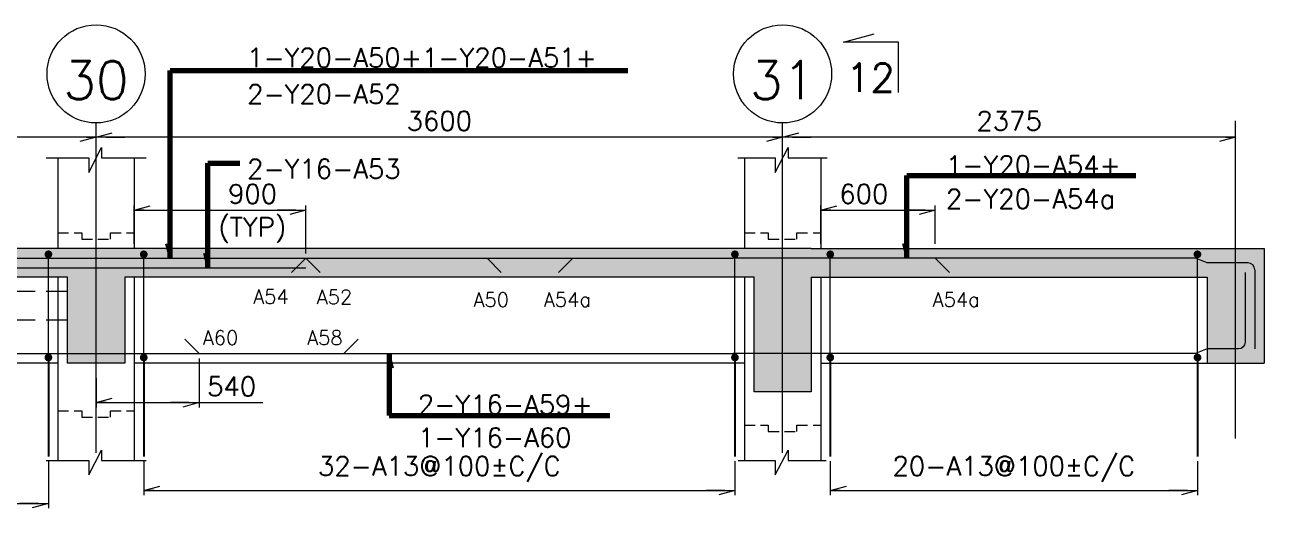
# Model space of a CAD drawing. Extents: x 875770 to 917820, y -160285 to -130585.
# Drawn here: x 893537 to 900037, y -145045 to -142512 of the extents above; entities that cross this region are included whole.
import ezdxf
from ezdxf.lldxf.tags import DXFTag

# ---------------------------------------------------------------- set-up
doc = ezdxf.new("R2010")
doc.units = 0
doc.header["$LTSCALE"] = 450
doc.header["$MEASUREMENT"] = 0
doc.header["$PDMODE"] = 34
doc.header["$PDSIZE"] = 75
for name, pattern in [('( Hidden )', [0.375, 0.25, -0.125]), ('CENTER2', [1.125, 0.75, -0.125, 0.125, -0.125]), ('HIDDEN', [0.375, 0.25, -0.125])]:
    doc.linetypes.add(name, pattern=pattern)
for name, color, linetype, lineweight in [('CIVIL', 3, 'Continuous', 0), ('CIVIL-GRID_NO_', 6, 'Continuous', 0), ('CIVILSHADE', 25, 'Continuous', 0), ('CVCJ', 2, 'Continuous', 0), ('CVELE', 4, 'Continuous', 0), ('DIM', 2, 'Continuous', 0), ('GRID', 8, 'CENTER2', 0), ('MULLION', 4, 'Continuous', 0), ('REINFORCEMENT', 6, 'Continuous', 0)]:
    doc.layers.add(name, color=color, linetype=linetype, lineweight=lineweight)
doc.styles.add('ROMANS_0', font='romans.shx')
doc.styles.get("Standard").update_dxf_attribs({"font": 'romans.shx'})
tags = doc.linetypes.add('( Dot )', pattern=[0.251, 0.001, -0.25]).pattern_tags.tags
tags[6:7] = [DXFTag(74, 4), DXFTag(75, 0), DXFTag(340, '0'), DXFTag(46, 1.0), DXFTag(50, 0.0), DXFTag(44, 0.0), DXFTag(45, 0.0)]
tags[4:5] = [DXFTag(74, 4), DXFTag(75, 0), DXFTag(340, '0'), DXFTag(46, 1.0), DXFTag(50, 0.0), DXFTag(44, 0.0), DXFTag(45, 0.0)]
tags = doc.linetypes.add('ACAD_ISO10W100', pattern=[18.5, 12, -3, 0.5, -3]).pattern_tags.tags
tags[10:11] = [DXFTag(74, 4), DXFTag(75, 0), DXFTag(340, '0'), DXFTag(46, 1.0), DXFTag(50, 0.0), DXFTag(44, 0.0), DXFTag(45, 0.0)]
tags[8:9] = [DXFTag(74, 4), DXFTag(75, 0), DXFTag(340, '0'), DXFTag(46, 1.0), DXFTag(50, 0.0), DXFTag(44, 0.0), DXFTag(45, 0.0)]
tags[6:7] = [DXFTag(74, 4), DXFTag(75, 0), DXFTag(340, '0'), DXFTag(46, 1.0), DXFTag(50, 0.0), DXFTag(44, 0.0), DXFTag(45, 0.0)]
tags[4:5] = [DXFTag(74, 4), DXFTag(75, 0), DXFTag(340, '0'), DXFTag(46, 1.0), DXFTag(50, 0.0), DXFTag(44, 0.0), DXFTag(45, 0.0)]
doc.dimstyles.new('CIVIL', dxfattribs={"dimtxt": 100, "dimasz": 0.31, "dimexe": 25, "dimexo": 25, "dimgap": 50, "dimtad": 1, "dimdec": 0, "dimlfac": 0.5, "dimzin": 0, "dimdsep": 46, "dimtxsty": 'ROMANS_0', "dimblk": 'TICK', "dimcen": 0.06, "dimclrd": 2, "dimclre": 2, "dimclrt": 3, "dimadec": 0, "dimazin": 0, "dimtfac": 1, "dimtdec": 0, "dimtofl": 0, "dimtmove": 0, "dimatfit": 3, "dimldrblk": 'TICK', "dimfxl": 1, "dimtolj": 1, "dimtzin": 0, "dimlwd": -1, "dimlwe": -1, "dimarcsym": 0})
doc.dimstyles.new('CIVIL_100', dxfattribs={"dimtxt": 100, "dimasz": 0.35, "dimexe": 25, "dimexo": 25, "dimgap": 35, "dimtad": 1, "dimdec": 0, "dimzin": 0, "dimdsep": 46, "dimtxsty": 'ROMANS_0', "dimblk": 'TICK', "dimcen": 0.5, "dimclrd": 256, "dimclre": 2, "dimclrt": 3, "dimadec": 0, "dimazin": 0, "dimtfac": 1, "dimtdec": 0, "dimtofl": 0, "dimtmove": 0, "dimatfit": 3, "dimldrblk": 'TICK', "dimfxl": 1, "dimtolj": 1, "dimtzin": 0, "dimlwd": -1, "dimlwe": -1, "dimarcsym": 0})

# ---------------------------------------------------------------- blocks, each defined once
blk = doc.blocks.new('TICK')
at = {"color": 2, "ltscale": 0.4}
blk.add_line((-150, 0), (-429, 0), dxfattribs=at)
at = {"color": 3, "linetype": 'ByBlock'}
for p, q in [((0, 0), (-241, -65)), ((-150, 0), (0, 0))]:
    blk.add_line(p, q, dxfattribs=at)
blk = doc.blocks.new('*D167')
at = {"layer": 'DEFPOINTS', "color": 0, "linetype": 'Continuous', "transparency": 16777216}
for p in [(886711.1, -143100.9), (886711.1, -143176.4), (893911.1, -143176.4)]:
    blk.add_point(p, dxfattribs=at)
at = {"layer": 'DIM', "color": 2, "linetype": 'Continuous', "transparency": 16777216}
for p, q in [((886711.1, -143151.4), (886711.1, -143075.9)), ((893911.1, -143151.4), (893911.1, -143075.9))]:
    blk.add_line(p, q, dxfattribs=at)
at = {"layer": 'DIM', "color": 0, "linetype": 'Continuous', "transparency": 16777216}
blk.add_line((893910.8, -143100.9), (886711.5, -143100.9), dxfattribs=at)
at = {"layer": 'DIM', "color": 0, "linetype": 'Continuous', "transparency": 16777216, "xscale": 0.3499999999999651, "yscale": 0.3499999999999651, "zscale": 0.3499999999999651, "rotation": 180}
blk.add_blockref('TICK', (886711.1, -143100.9), dxfattribs=at)
at = {"layer": 'DIM', "color": 0, "linetype": 'Continuous', "transparency": 16777216, "xscale": 0.3499999999999651, "yscale": 0.3499999999999651, "zscale": 0.3499999999999651}
blk.add_blockref('TICK', (893911.1, -143100.9), dxfattribs=at)
at = {"layer": 'DIM', "color": 3, "linetype": 'Continuous', "transparency": 16777216, "insert": (890311.1, -143015.9), "char_height": 100, "attachment_point": 5, "style": 'ROMANS_0'}
blk.add_mtext('\\A1;7200', dxfattribs=at)
blk = doc.blocks.new('*D173')
at = {"layer": 'DEFPOINTS', "color": 0, "linetype": 'Continuous', "transparency": 16777216}
for p in [(897511.1, -143100.9), (897511.1, -143176.4), (899886.5, -143176.4)]:
    blk.add_point(p, dxfattribs=at)
at = {"layer": 'DIM', "color": 2, "linetype": 'Continuous', "transparency": 16777216}
for p, q in [((897511.1, -143151.4), (897511.1, -143075.9)), ((899886.5, -143151.4), (899886.5, -143075.9))]:
    blk.add_line(p, q, dxfattribs=at)
at = {"layer": 'DIM', "color": 0, "linetype": 'Continuous', "transparency": 16777216}
blk.add_line((899886.2, -143100.9), (897511.5, -143100.9), dxfattribs=at)
at = {"layer": 'DIM', "color": 0, "linetype": 'Continuous', "transparency": 16777216, "xscale": 0.3499999999999651, "yscale": 0.3499999999999651, "zscale": 0.3499999999999651, "rotation": 180}
blk.add_blockref('TICK', (897511.1, -143100.9), dxfattribs=at)
at = {"layer": 'DIM', "color": 0, "linetype": 'Continuous', "transparency": 16777216, "xscale": 0.3499999999999651, "yscale": 0.3499999999999651, "zscale": 0.3499999999999651}
blk.add_blockref('TICK', (899886.5, -143100.9), dxfattribs=at)
at = {"layer": 'DIM', "color": 3, "linetype": 'Continuous', "transparency": 16777216, "insert": (898698.8, -143015.9), "char_height": 100, "attachment_point": 5, "style": 'ROMANS_0'}
blk.add_mtext('\\A1;2375', dxfattribs=at)
blk = doc.blocks.new('*D285')
at = {"layer": 'DEFPOINTS', "color": 0, "linetype": 'ByBlock', "transparency": 16777216}
for p in [(894161.1, -144774.6), (897261.1, -144774.6), (897261.1, -144952.3)]:
    blk.add_point(p, dxfattribs=at)
at = {"layer": 'DIM', "color": 2, "linetype": 'ByBlock', "transparency": 16777216}
for p, q in [((894161.1, -144799.6), (894161.1, -144977.3)), ((897261.1, -144799.6), (897261.1, -144977.3))]:
    blk.add_line(p, q, dxfattribs=at)
at = {"layer": 'DIM', "color": 0, "linetype": 'ByBlock', "transparency": 16777216}
blk.add_line((894161.5, -144952.3), (897260.8, -144952.3), dxfattribs=at)
at = {"layer": 'DIM', "color": 0, "linetype": 'ByBlock', "transparency": 16777216, "xscale": 0.349999999999965, "yscale": 0.349999999999965, "zscale": 0.349999999999965, "rotation": 180}
blk.add_blockref('TICK', (894161.1, -144952.3), dxfattribs=at)
at = {"layer": 'DIM', "color": 0, "linetype": 'ByBlock', "transparency": 16777216, "xscale": 0.349999999999965, "yscale": 0.349999999999965, "zscale": 0.349999999999965}
blk.add_blockref('TICK', (897261.1, -144952.3), dxfattribs=at)
blk = doc.blocks.new('*D174')
at = {"layer": 'DEFPOINTS', "color": 0, "linetype": 'Continuous', "transparency": 16777216}
for p in [(893911.1, -143100.9), (893911.1, -143176.4), (897511.1, -143176.4)]:
    blk.add_point(p, dxfattribs=at)
at = {"layer": 'DIM', "color": 2, "linetype": 'Continuous', "transparency": 16777216}
for p, q in [((893911.1, -143151.4), (893911.1, -143075.9)), ((897511.1, -143151.4), (897511.1, -143075.9))]:
    blk.add_line(p, q, dxfattribs=at)
at = {"layer": 'DIM', "color": 0, "linetype": 'Continuous', "transparency": 16777216}
blk.add_line((897510.8, -143100.9), (893911.5, -143100.9), dxfattribs=at)
at = {"layer": 'DIM', "color": 0, "linetype": 'Continuous', "transparency": 16777216, "xscale": 0.3499999999999651, "yscale": 0.3499999999999651, "zscale": 0.3499999999999651, "rotation": 180}
blk.add_blockref('TICK', (893911.1, -143100.9), dxfattribs=at)
at = {"layer": 'DIM', "color": 0, "linetype": 'Continuous', "transparency": 16777216, "xscale": 0.3499999999999651, "yscale": 0.3499999999999651, "zscale": 0.3499999999999651}
blk.add_blockref('TICK', (897511.1, -143100.9), dxfattribs=at)
at = {"layer": 'DIM', "color": 3, "linetype": 'Continuous', "transparency": 16777216, "insert": (895711.1, -143015.9), "char_height": 100, "attachment_point": 5, "style": 'ROMANS_0'}
blk.add_mtext('\\A1;3600', dxfattribs=at)
blk = doc.blocks.new('*D286')
at = {"layer": 'DEFPOINTS', "color": 0, "linetype": 'ByBlock', "transparency": 16777216}
for p in [(897761.1, -144774.6), (899686.5, -144774.6), (899686.5, -144952.3)]:
    blk.add_point(p, dxfattribs=at)
at = {"layer": 'DIM', "color": 2, "linetype": 'ByBlock', "transparency": 16777216}
for p, q in [((897761.1, -144799.6), (897761.1, -144977.3)), ((899686.5, -144799.6), (899686.5, -144977.3))]:
    blk.add_line(p, q, dxfattribs=at)
at = {"layer": 'DIM', "color": 0, "linetype": 'ByBlock', "transparency": 16777216}
blk.add_line((897761.5, -144952.3), (899686.2, -144952.3), dxfattribs=at)
at = {"layer": 'DIM', "color": 0, "linetype": 'ByBlock', "transparency": 16777216, "xscale": 0.349999999999965, "yscale": 0.349999999999965, "zscale": 0.349999999999965, "rotation": 180}
blk.add_blockref('TICK', (897761.1, -144952.3), dxfattribs=at)
at = {"layer": 'DIM', "color": 0, "linetype": 'ByBlock', "transparency": 16777216, "xscale": 0.349999999999965, "yscale": 0.349999999999965, "zscale": 0.349999999999965}
blk.add_blockref('TICK', (899686.5, -144952.3), dxfattribs=at)
blk = doc.blocks.new('*D287')
at = {"layer": 'DEFPOINTS', "color": 0, "linetype": 'ByBlock', "transparency": 16777216}
for p in [(892511.1, -144774.6), (893661.1, -144774.6), (893661.1, -145020.3)]:
    blk.add_point(p, dxfattribs=at)
at = {"layer": 'DIM', "color": 2, "linetype": 'ByBlock', "transparency": 16777216}
for p, q in [((892511.1, -144799.6), (892511.1, -145045.3)), ((893661.1, -144799.6), (893661.1, -145045.3))]:
    blk.add_line(p, q, dxfattribs=at)
at = {"layer": 'DIM', "color": 0, "linetype": 'ByBlock', "transparency": 16777216}
blk.add_line((892511.5, -145020.3), (893660.8, -145020.3), dxfattribs=at)
at = {"layer": 'DIM', "color": 0, "linetype": 'ByBlock', "transparency": 16777216, "xscale": 0.349999999999965, "yscale": 0.349999999999965, "zscale": 0.349999999999965, "rotation": 180}
blk.add_blockref('TICK', (892511.1, -145020.3), dxfattribs=at)
at = {"layer": 'DIM', "color": 0, "linetype": 'ByBlock', "transparency": 16777216, "xscale": 0.349999999999965, "yscale": 0.349999999999965, "zscale": 0.349999999999965}
blk.add_blockref('TICK', (893661.1, -145020.3), dxfattribs=at)
blk = doc.blocks.new('*D288')
at = {"layer": 'DEFPOINTS', "color": 0, "linetype": 'Continuous', "transparency": 16777216}
for p in [(895011.1, -143483.5), (894111.1, -143685.3), (895011.1, -143735.3)]:
    blk.add_point(p, dxfattribs=at)
at = {"layer": 'DIM', "color": 2, "linetype": 'Continuous', "transparency": 16777216}
for p, q in [((894111.1, -143660.3), (894111.1, -143458.5)), ((895011.1, -143710.3), (895011.1, -143458.5))]:
    blk.add_line(p, q, dxfattribs=at)
at = {"layer": 'DIM', "color": 0, "linetype": 'Continuous', "transparency": 16777216}
blk.add_line((894111.5, -143483.5), (895010.8, -143483.5), dxfattribs=at)
at = {"layer": 'DIM', "color": 0, "linetype": 'Continuous', "transparency": 16777216, "xscale": 0.3499999999999651, "yscale": 0.3499999999999651, "zscale": 0.3499999999999651, "rotation": 180}
blk.add_blockref('TICK', (894111.1, -143483.5), dxfattribs=at)
at = {"layer": 'DIM', "color": 0, "linetype": 'Continuous', "transparency": 16777216, "xscale": 0.3499999999999651, "yscale": 0.3499999999999651, "zscale": 0.3499999999999651}
blk.add_blockref('TICK', (895011.1, -143483.5), dxfattribs=at)
at = {"layer": 'DIM', "color": 3, "linetype": 'Continuous', "transparency": 16777216, "insert": (894731.9, -143398.5), "char_height": 100, "attachment_point": 5, "style": 'ROMANS_0'}
blk.add_mtext('\\A1;900', dxfattribs=at)
blk = doc.blocks.new('*D289')
at = {"layer": 'DEFPOINTS', "color": 0, "linetype": 'Continuous', "transparency": 16777216}
for p in [(894451.1, -144235.3), (893911.1, -144339.7), (893911.1, -144492.3)]:
    blk.add_point(p, dxfattribs=at)
at = {"layer": 'DIM', "color": 2, "linetype": 'Continuous', "transparency": 16777216}
for p, q in [((894451.1, -144260.3), (894451.1, -144517.3)), ((893911.1, -144364.7), (893911.1, -144517.3))]:
    blk.add_line(p, q, dxfattribs=at)
at = {"layer": 'DIM', "color": 0, "linetype": 'Continuous', "transparency": 16777216}
for p, q in [((893911.5, -144492.3), (894450.8, -144492.3)), ((894451.1, -144492.3), (894785.9, -144492.3))]:
    blk.add_line(p, q, dxfattribs=at)
at = {"layer": 'DIM', "color": 0, "linetype": 'Continuous', "transparency": 16777216, "xscale": 0.3499999999999651, "yscale": 0.3499999999999651, "zscale": 0.3499999999999651, "rotation": 180}
blk.add_blockref('TICK', (893911.1, -144492.3), dxfattribs=at)
at = {"layer": 'DIM', "color": 0, "linetype": 'Continuous', "transparency": 16777216, "xscale": 0.3499999999999651, "yscale": 0.3499999999999651, "zscale": 0.3499999999999651}
blk.add_blockref('TICK', (894451.1, -144492.3), dxfattribs=at)
at = {"layer": 'DIM', "color": 3, "linetype": 'Continuous', "transparency": 16777216, "insert": (894622.3, -144407.3), "char_height": 100, "attachment_point": 5, "style": 'ROMANS_0'}
blk.add_mtext('\\A1;540', dxfattribs=at)
blk = doc.blocks.new('*D290')
at = {"layer": 'DEFPOINTS', "color": 0, "linetype": 'Continuous', "transparency": 16777216}
for p in [(898311.1, -143483.5), (897711.1, -143685.3), (898311.1, -143685.3)]:
    blk.add_point(p, dxfattribs=at)
at = {"layer": 'DIM', "color": 2, "linetype": 'Continuous', "transparency": 16777216}
for p, q in [((897711.1, -143660.3), (897711.1, -143458.5)), ((898311.1, -143660.3), (898311.1, -143458.5))]:
    blk.add_line(p, q, dxfattribs=at)
at = {"layer": 'DIM', "color": 0, "linetype": 'Continuous', "transparency": 16777216}
blk.add_line((897711.5, -143483.5), (898310.8, -143483.5), dxfattribs=at)
at = {"layer": 'DIM', "color": 0, "linetype": 'Continuous', "transparency": 16777216, "xscale": 0.3499999999999651, "yscale": 0.3499999999999651, "zscale": 0.3499999999999651, "rotation": 180}
blk.add_blockref('TICK', (897711.1, -143483.5), dxfattribs=at)
at = {"layer": 'DIM', "color": 0, "linetype": 'Continuous', "transparency": 16777216, "xscale": 0.3499999999999651, "yscale": 0.3499999999999651, "zscale": 0.3499999999999651}
blk.add_blockref('TICK', (898311.1, -143483.5), dxfattribs=at)
at = {"layer": 'DIM', "color": 3, "linetype": 'Continuous', "transparency": 16777216, "insert": (897937.2, -143398.5), "char_height": 100, "attachment_point": 5, "style": 'ROMANS_0'}
blk.add_mtext('\\A1;600', dxfattribs=at)

msp = doc.modelspace()

# ---------------------------------------------------------------- hatches: boundary and pattern name
at = {"layer": 'CIVILSHADE', "ltscale": 0.2}
msp.add_hatch(color=25, dxfattribs=at).paths.add_polyline_path([(897361.14, -144435.35), (897361.14, -143835.35), (894061.14, -143835.35), (894061.14, -144285.35), (893761.14, -144285.35), (893761.14, -143835.35), (889951.14, -143835.35), (889951.14, -143985.35), (889721.14, -143985.35), (889721.14, -143685.35), (897661.14, -143685.35), (900036.51, -143685.35), (900036.51, -144285.35), (899736.51, -144285.35), (899736.51, -143835.35), (897661.14, -143835.35), (897661.14, -144435.35)])

# ---------------------------------------------------------------- linework, layer by layer
at = {"color": 1, "linetype": '( Dot )', "ltscale": 0.5}
for p, q in [((893661.14, -144255.63), (893661.14, -144774.6)), ((894161.14, -144255.63), (894161.14, -144774.6)), ((897261.14, -144255.63), (897261.14, -144774.6)), ((897761.14, -144255.63), (897761.14, -144774.6)), ((899686.51, -144255.63), (899686.51, -144774.6))]:
    msp.add_line(p, q, dxfattribs=at)
at = {"layer": 'CIVIL', "color": 3, "ltscale": 0.666667}
for p, q in [((893711.14, -143209.51), (893711.14, -143685.35)), ((894111.14, -143209.51), (894111.14, -143685.35)), ((897311.14, -143209.51), (897311.14, -143685.35)), ((897711.14, -143209.51), (897711.14, -143685.35)), ((897661.14, -143685.35), (889721.14, -143685.35)), ((897661.14, -143685.35), (900036.51, -143685.35)), ((893711.14, -143835.35), (893711.14, -144795.22)), ((894111.14, -143835.35), (894111.14, -144795.22)), ((897311.14, -143835.35), (897311.14, -144795.22)), ((897711.14, -143835.35), (897711.14, -144795.22)), ((893711.14, -144285.35), (886961.14, -144285.35)), ((897311.14, -144285.35), (894111.14, -144285.35)), ((897711.14, -144285.35), (899736.51, -144285.35))]:
    msp.add_line(p, q, dxfattribs=at)
at = {"layer": 'CIVIL', "color": 3, "linetype": 'Continuous'}
for p, q in [((900036.51, -143685.35), (900036.51, -144285.35)), ((893761.14, -143835.35), (889951.14, -143835.35)), ((897361.14, -143835.35), (894061.14, -143835.35)), ((897661.14, -143835.35), (899736.51, -143835.35)), ((899736.51, -143835.35), (899736.51, -144285.35)), ((899736.51, -144285.35), (900036.51, -144285.35))]:
    msp.add_line(p, q, dxfattribs=at)
at = {"layer": 'CIVIL', "color": 3, "linetype": '( Hidden )'}
for p, q in [((893761.14, -143910.35), (886858.93, -143910.35)), ((893761.14, -144060.35), (890461.14, -144060.35))]:
    msp.add_line(p, q, dxfattribs=at)
at = {"layer": 'CIVIL', "color": 2, "ltscale": 0.333333, "flags": 128}
for points in [[(893649.78, -143209.51), (893872.67, -143209.51), (893872.67, -143285.57), (893939.72, -143155.83), (893939.72, -143209.51), (894173.34, -143209.51)], [(897276.44, -143209.51), (897472.67, -143209.51), (897472.67, -143285.57), (897539.72, -143155.83), (897539.72, -143209.51), (897744.85, -143209.51)], [(893649.78, -144795.22), (893872.67, -144795.22), (893872.67, -144871.28), (893939.72, -144741.53), (893939.72, -144795.22), (894173.34, -144795.22)], [(897278.85, -144795.22), (897472.67, -144795.22), (897472.67, -144871.28), (897539.72, -144741.53), (897539.72, -144795.22), (897738.95, -144795.22)]]:
    msp.add_lwpolyline(points, dxfattribs=at)
at = {"layer": 'CIVIL', "color": 3, "linetype": 'Continuous', "ltscale": 0.018, "flags": 128}
msp.add_lwpolyline([(894061.14, -143835.35), (894061.14, -144285.35), (893761.14, -144285.35), (893761.14, -143835.35)], dxfattribs=at)
at = {"layer": 'CIVIL', "color": 3, "linetype": 'Continuous', "ltscale": 0.666667, "flags": 128}
msp.add_lwpolyline([(897661.14, -143835.35), (897661.14, -144435.35), (897361.14, -144435.35), (897361.14, -143835.35)], dxfattribs=at)
at = {"layer": 'CIVIL-GRID_NO_', "color": 6, "ltscale": 0.714288}
for centre in [(893911.14, -142769.56), (897511.14, -142769.56)]:
    msp.add_circle(centre, 257.14, dxfattribs=at)
at = {"layer": 'CVCJ', "color": 2, "linetype": 'HIDDEN', "ltscale": 0.5}
for points in [[(893711.14, -143602.01), (893836.14, -143602.01), (893836.14, -143635.35), (893986.14, -143635.35), (893986.14, -143602.01), (894111.14, -143602.01)], [(897311.14, -143602.01), (897436.14, -143602.01), (897436.14, -143635.35), (897586.14, -143635.35), (897586.14, -143602.01), (897711.14, -143602.01)], [(893711.14, -144535.35), (893836.14, -144535.35), (893836.14, -144568.68), (893986.14, -144568.68), (893986.14, -144535.35), (894111.14, -144535.35)], [(897311.14, -144610.35), (897436.14, -144610.35), (897436.14, -144643.68), (897586.14, -144643.68), (897586.14, -144610.35), (897711.14, -144610.35)]]:
    msp.add_lwpolyline(points, dxfattribs=at)
at = {"layer": 'CVELE', "color": 6, "ltscale": 0.5, "flags": 128}
msp.add_lwpolyline([(898118.94, -142867.84), (898118.94, -142603.39), (897830.83, -142603.39), (897991.82, -142560.26)], dxfattribs=at)
at = {"layer": 'GRID', "color": 8, "linetype": 'ACAD_ISO10W100', "ltscale": 0.05}
for p, q in [((893911.14, -144755.12), (893911.14, -143026.82)), ((897511.14, -144755.12), (897511.14, -143026.82)), ((899886.51, -144680.12), (899886.51, -143015.32))]:
    msp.add_line(p, q, dxfattribs=at)
at = {"layer": 'REINFORCEMENT', "linetype": 'ByBlock'}
for p, q in [((882900.87, -143735.35), (893650.87, -143735.35)), ((893650.87, -143735.35), (897250.87, -143735.35)), ((893661.14, -144255.63), (893661.14, -143715.06)), ((894161.14, -144255.63), (894161.14, -143715.06)), ((894936.14, -143810.35), (895011.14, -143735.35)), ((895086.14, -143810.35), (895011.14, -143735.35)), ((896036.14, -143810.35), (895961.14, -143735.35)), ((896336.14, -143810.35), (896411.14, -143735.35)), ((899676.24, -143735.35), (897250.87, -143735.35)), ((897261.14, -144255.63), (897261.14, -143715.06)), ((897761.14, -144255.63), (897761.14, -143715.06)), ((898386.14, -143810.35), (898311.14, -143735.35)), ((899736.51, -143760.46), (899676.24, -143735.35)), ((899686.51, -144255.63), (899686.51, -143715.06)), ((899951.51, -143760.46), (899736.51, -143760.46)), ((891861.14, -143785.35), (893650.87, -143785.35)), ((893650.87, -143785.35), (895011.14, -143785.35)), ((894451.14, -144235.35), (894376.14, -144160.35)), ((895211.14, -144235.35), (895286.14, -144160.35)), ((899736.51, -144210.46), (899676.78, -144235.35)), ((899901.51, -144210.46), (899736.51, -144210.46)), ((890520.87, -144235.35), (893651.41, -144235.35)), ((893651.41, -144235.35), (897251.41, -144235.35)), ((899676.78, -144235.35), (897251.41, -144235.35))]:
    msp.add_line(p, q, dxfattribs=at)
at = {"layer": 'REINFORCEMENT', "ltscale": 0.5}
for p, q in [((899936.51, -143810.48), (899936.51, -144175.46)), ((899986.51, -143795.46), (899986.51, -144210.46))]:
    msp.add_line(p, q, dxfattribs=at)
at = {"layer": 'REINFORCEMENT', "ltscale": 0.125, "const_width": 20.25, "flags": 128}
for points in [[(893671.27, -143715.06, -1), (893651.02, -143715.06, -1), (893671.27, -143715.06)], [(894151.02, -143715.06, 1), (894171.27, -143715.06, 1), (894151.02, -143715.06)], [(897271.27, -143715.06, -1), (897251.02, -143715.06, -1), (897271.27, -143715.06)], [(897751.02, -143715.06, 1), (897771.27, -143715.06, 1), (897751.02, -143715.06)], [(899696.63, -143715.06, -1), (899676.38, -143715.06, -1), (899696.63, -143715.06)], [(893671.27, -144255.63, 1), (893651.02, -144255.63, 1), (893671.27, -144255.63)], [(894151.02, -144255.63, -1), (894171.27, -144255.63, -1), (894151.02, -144255.63)], [(897271.27, -144255.63, 1), (897251.02, -144255.63, 1), (897271.27, -144255.63)], [(897751.02, -144255.63, -1), (897771.27, -144255.63, -1), (897751.02, -144255.63)], [(899696.63, -144255.63, 1), (899676.38, -144255.63, 1), (899696.63, -144255.63)]]:
    msp.add_lwpolyline(points, format="xyb", dxfattribs=at)
at = {"layer": 'REINFORCEMENT', "ltscale": 0.5}
msp.add_arc((899951.51, -143795.46), 35, 0, 90, dxfattribs=at)
at = {"layer": 'REINFORCEMENT', "ltscale": 0.5, "extrusion": (0, 0, -1)}
msp.add_arc((-899901.51, -144175.46), 35, 180, 270, dxfattribs=at)

# ---------------------------------------------------------------- texts
at = {"layer": 'CIVIL-GRID_NO_', "color": 6}
for s, insert, char_height, attachment_point, line_spacing_factor in [('30', (893911.14, -142802.89), 200, 5, 0.6), ('31', (897511.14, -142802.89), 200, 5, 0.6), ('12', (897843.1, -142864.4), 150, 7, 0.671999)]:
    msp.add_mtext(s, dxfattribs=dict(at, insert=insert, char_height=char_height, attachment_point=attachment_point, line_spacing_factor=line_spacing_factor))
at = {"layer": 'DIM', "color": 3, "linetype": 'ByBlock', "char_height": 100, "attachment_point": 5, "style": 'ROMANS_0'}
for s, insert in [('\\A1;32-A13@100±C/C', (895711.14, -144841.07)), ('\\A1;20-A13@100±C/C', (898723.82, -144841.07))]:
    msp.add_mtext(s, dxfattribs=dict(at, insert=insert))
at = {"layer": 'MULLION', "color": 3}
for s, insert, char_height, attachment_point, line_spacing_factor in [('1-Y20-A50+1-Y20-A51+', (894702.94, -142734.82), 100, 7, 0.8), ('2-Y20-A52', (894702.94, -142925.55), 100, 7, 0.8), ('2-Y16-A53', (894702.94, -143317.23), 100, 7, 0.8), ('1-Y20-A54+', (898367.59, -143298.45), 100, 7, 0.8), ('2-Y20-A54a', (898367.59, -143474.19), 100, 7, 0.8), ('(TYP)', (894552.56, -143655.2), 100, 7, 0.8), ('A60', (894470.52, -144114.2), 75, 1, 1.066666), ('A58', (895017.8, -144114.2), 75, 1, 1.066666), ('2-Y16-A59+', (895598.67, -144552.25), 100, 7, 0.8), ('1-Y16-A60', (895598.67, -144725.17), 100, 7, 0.8)]:
    msp.add_mtext(s, dxfattribs=dict(at, insert=insert, char_height=char_height, attachment_point=attachment_point, line_spacing_factor=line_spacing_factor))
at = {"layer": 'MULLION', "color": 3, "char_height": 75, "width": 144.2796, "line_spacing_factor": 1.066666}
for s, insert, attachment_point in [('A54', (894734.83, -143973.71), 7), ('A52', (895067.7, -143975.97), 7), ('A50', (895889.85, -143990.56), 7), ('A54a', (896506.29, -143989.4), 9), ('A54a', (898297.41, -143989.4), 7)]:
    msp.add_mtext(s, dxfattribs=dict(at, insert=insert, attachment_point=attachment_point))

# ---------------------------------------------------------------- dimensions: what is measured, and where the dimension line sits
at = {"layer": 'DIM', "linetype": 'Continuous'}
for base, p1, p2, picture, middle in [((886711.14, -143100.89), (893911.14, -143176.44), (886711.14, -143176.44), '*D167', (890311.14, -143015.89)), ((893911.14, -143100.89), (897511.14, -143176.44), (893911.14, -143176.44), '*D174', (895711.14, -143015.89)), ((897511.14, -143100.89), (899886.51, -143176.44), (897511.14, -143176.44), '*D173', (898698.82, -143015.89))]:
    dim = msp.add_linear_dim(base=base, p1=p1, p2=p2, angle=180, dimstyle='CIVIL_100', override={"dimtxt": 100, "dimasz": 0.35, "dimexe": 25, "dimexo": 25, "dimgap": 35, "dimcen": 0.5, "dimclrd": 0, "dimlwe": 65535}, dxfattribs=at)
    dim.commit()
    dim.dimension.update_dxf_attribs({"geometry": picture, "text_midpoint": middle})
for base, p1, p2, picture, middle in [((895011.14, -143483.53), (894111.14, -143685.35), (895011.14, -143735.35), '*D288', (894731.85, -143483.53)), ((898311.14, -143483.53), (897711.14, -143685.35), (898311.14, -143685.35), '*D290', (897937.2, -143483.53))]:
    dim = msp.add_linear_dim(base=base, p1=p1, p2=p2, dimstyle='CIVIL_100', override={"dimtxt": 100, "dimasz": 0.35, "dimexe": 25, "dimexo": 25, "dimgap": 35, "dimcen": 0.5, "dimclrd": 0, "dimlwe": 65535}, dxfattribs=at)
    dim.commit()
    dim.dimension.update_dxf_attribs({"geometry": picture, "text_midpoint": middle, "dimtype": 160})
dim = msp.add_linear_dim(base=(893911.14, -144492.29), p1=(894451.14, -144235.35), p2=(893911.14, -144339.71), angle=180, dimstyle='CIVIL_100', override={"dimtxt": 100, "dimasz": 0.35, "dimexe": 25, "dimexo": 25, "dimgap": 35, "dimcen": 0.5, "dimclrd": 0, "dimlwe": 65535}, dxfattribs=at)
dim.commit()
dim.dimension.update_dxf_attribs({"geometry": '*D289', "text_midpoint": (894622.33, -144492.29), "dimtype": 160})
at = {"layer": 'DIM', "linetype": 'ByBlock'}
for base, p1, p2, picture, middle in [((893661.14, -145020.27), (892511.14, -144774.6), (893661.14, -144774.6), '*D287', (893086.14, -145020.27)), ((897261.14, -144952.26), (894161.14, -144774.6), (897261.14, -144774.6), '*D285', (895711.14, -144952.26)), ((899686.51, -144952.26), (897761.14, -144774.6), (899686.51, -144774.6), '*D286', (898723.82, -144952.26))]:
    dim = msp.add_linear_dim(base=base, p1=p1, p2=p2, text=' ', dimstyle='CIVIL_100', override={"dimtxt": 100, "dimasz": 0.35, "dimexe": 25, "dimexo": 25, "dimgap": 35, "dimcen": 0.5, "dimclrd": 0, "dimlwe": 65535}, dxfattribs=at)
    dim.commit()
    dim.dimension.update_dxf_attribs({"geometry": picture, "text_midpoint": middle})

# ---------------------------------------------------------------- leaders
at = {"layer": 'DIM', "ltscale": 0.4}
for points in [[(894298.91, -143735.35), (894298.91, -142752.67), (896699.21, -142752.67)], [(894497.92, -143785.35), (894497.92, -143237.76), (894665.5, -143237.76)], [(898162.57, -143735.35), (898162.57, -143302.71), (899363.76, -143302.71)], [(895447.21, -144235.35), (895447.21, -144558.72), (896605.94, -144558.72)]]:
    msp.add_leader(points, dimstyle='CIVIL', override={"dimscale": 1, "dimtxt": 100, "dimasz": 0.31, "dimgap": 50, "dimlfac": 0.75, "dimtxsty": 'ROMANS_0', "dimclrd": 0, "dimldrblk": 'TICK', "dimfxl": 100, "dimlwd": 65534, "dimarcsym": 1}, dxfattribs=at)

doc.saveas('drawing.dxf')
